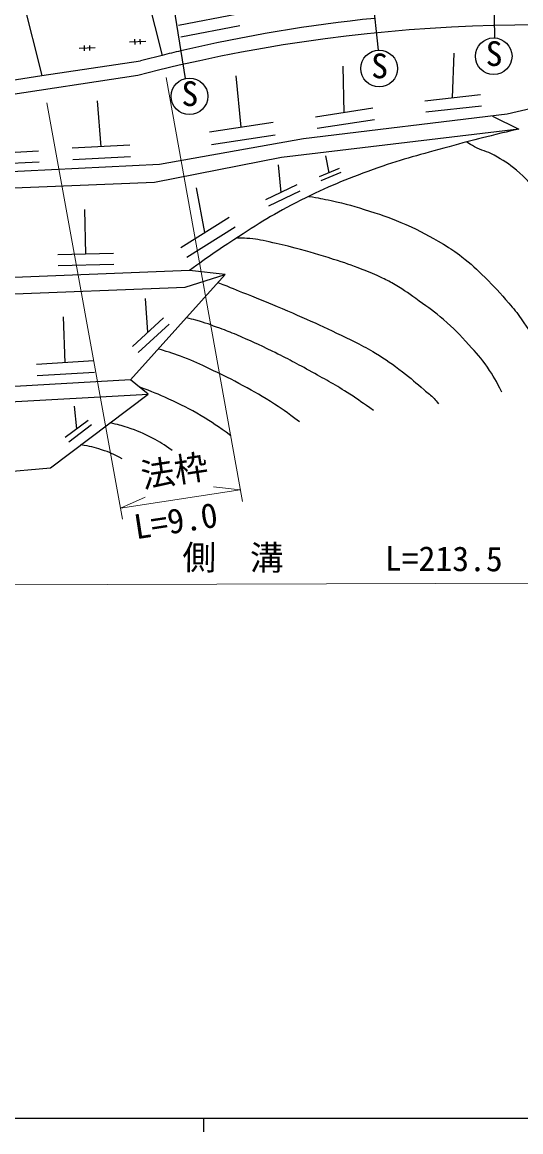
# Model space of a CAD drawing. Units: millimetres, scale not verified. Extents: x 40000 to 680000, y 20000 to 380000.
# Drawn here: x 354562 to 391496, y 204000 to 286227 of the extents above; entities that cross this region are included whole.
import ezdxf
from ezdxf.enums import TextEntityAlignment as Align

# ---------------------------------------------------------------- set-up
doc = ezdxf.new("R2010")
doc.units = ezdxf.units.MM
doc.header["$LTSCALE"] = 1000
for name, color, linetype, lineweight in [('M-BGD', 7, 'Continuous', 25), ('M-STR-HTXT', 7, 'Continuous', 13), ('M-STR-STRC', 7, 'Continuous', 25), ('M-TTL-BAND', 7, 'Continuous', 25)]:
    doc.layers.add(name, color=color, linetype=linetype, lineweight=lineweight)
doc.styles.add('ＭＳ ゴシック', font='')
doc.styles.get('ＭＳ ゴシック').set_extended_font_data('MS Gothic')

msp = doc.modelspace()

# ---------------------------------------------------------------- linework, layer by layer
at = {"layer": 'M-BGD'}
for p, q in [((363324, 290079), (364921, 283770)), ((354599, 287871), (356018, 282266)), ((370522, 286824), (366149, 285982)), ((370690, 285949), (366317, 285107)), ((359583, 284132), (359566, 284512)), ((362519, 284761), (363718, 284813)), ((362928, 284579), (362911, 284959)), ((363327, 284596), (363311, 284976)), ((358775, 284297), (359974, 284349)), ((359183, 284115), (359167, 284495)), ((386442, 280610), (386552, 283930)), ((356018, 282266), (363334, 283366)), ((378411, 279519), (378348, 282961)), ((348836, 281185), (356018, 282266)), ((363138, 282282), (349246, 280156)), ((370792, 278446), (370416, 282242)), ((402717, 282337), (390494, 279402)), ((360406, 276999), (360148, 280410)), ((388505, 280840), (384378, 280380)), ((380538, 279844), (376284, 279195)), ((388597, 280015), (384470, 279555)), ((373149, 278805), (368435, 278086)), ((380667, 278993), (376413, 278344)), ((389396, 279270), (391343, 278310)), ((391343, 278310), (373776, 276210)), ((362540, 277114), (358271, 276885)), ((373293, 277862), (368579, 277143)), ((355770, 276671), (351712, 276454)), ((377306, 275073), (377045, 276327)), ((364722, 275673), (350036, 274946)), ((355814, 275860), (351755, 275642)), ((362586, 276260), (358317, 276031)), ((373776, 276210), (364366, 274352)), ((373750, 273611), (373539, 275657)), ((378046, 275380), (376567, 274767)), ((378169, 275084), (376690, 274471)), ((364366, 274352), (349969, 273780)), ((368097, 270631), (367471, 273946)), ((374910, 274164), (372589, 273057)), ((375132, 273700), (372811, 272593)), ((359271, 269044), (359211, 272342)), ((369883, 271751), (366310, 269511)), ((370331, 271036), (366758, 268796)), ((361332, 269090), (357209, 268997)), ((361351, 268265), (357227, 268173)), ((366957, 267830), (346442, 266996)), ((362596, 259727), (369596, 267534)), ((366640, 266600), (369596, 267534)), ((369596, 267534), (366957, 267830)), ((346583, 265819), (366640, 266600)), ((363878, 263259), (363696, 265756)), ((357756, 260996), (357626, 264398)), ((365032, 264316), (362724, 262202)), ((365455, 263854), (363147, 261741)), ((359880, 261121), (355631, 260871)), ((359930, 260271), (355681, 260022)), ((362596, 259727), (340600, 258434)), ((363888, 258650), (362596, 259727)), ((341300, 257438), (363888, 258650)), ((356646, 253211), (363888, 258650)), ((358604, 256087), (358440, 257775)), ((359451, 256723), (357756, 255451)), ((359706, 256384), (358011, 255112)), ((351477, 252754), (356646, 253211))]:
    msp.add_line(p, q, dxfattribs=at)
msp.add_lwpolyline([(390494, 279402), (375404, 277583), (364722, 275673)], dxfattribs=at)
for centre, radius, start, end in [((394926, 205366), 90258, 60.26371, 96.89477), ((392332, 172862), 114245, 95.85477, 103.16582), ((392436, 169386), 116636, 79.89357, 104.54777), ((392332, 172862), 114245, 103.88236, 104.70381), ((392332, 172862), 114245, 103.16582, 103.88236)]:
    msp.add_arc(centre, radius, start, end, dxfattribs=at)
for points, knots in [([(391343, 278310), (388665, 277665), (387949, 277494), (385795, 276892), (383734, 276316), (382561, 276041), (380550, 275310), (378415, 274533), (377233, 274045), (375200, 273031), (373190, 272028), (372132, 271331), (370251, 270102), (368943, 269248), (368504, 268949), (366957, 267830)], [0, 0, 0, 0, 1, 1, 1, 2, 2, 2, 3, 3, 3, 4, 4, 4, 5, 5, 5, 5]), ([(398534, 260964), (398161, 262696), (398040, 263221), (397583, 264626), (397085, 266154), (396743, 266996), (396036, 268440), (395559, 269413), (395255, 269943), (394672, 270857), (393970, 271957), (393607, 272601), (392778, 273609), (392210, 274299), (391857, 274664), (391182, 275251), (390589, 275766), (390197, 275986), (389516, 276376), (388981, 276683), (388602, 276692), (388063, 276992), (387826, 277123), (387738, 277170), (387468, 277350)], [0, 0, 0, 0, 1, 1, 1, 2, 2, 2, 3, 3, 3, 4, 4, 4, 5, 5, 5, 6, 6, 6, 7, 7, 7, 8, 8, 8, 8]), ([(375785, 273320), (376576, 273194), (376798, 273148), (377443, 273012), (378572, 272772), (379191, 272576), (380293, 272232), (381359, 271899), (381949, 271683), (382973, 271239), (384103, 270750), (384701, 270392), (385761, 269767), (386315, 269441), (386615, 269236), (387126, 268846), (387844, 268297), (388206, 267938), (388852, 267307), (389574, 266603), (389948, 266178), (390609, 265416), (390992, 264974), (391193, 264715), (391533, 264239), (392090, 263459), (392371, 262998), (392846, 262165), (393373, 261242), (393525, 260900), (394064, 259732)], [0, 0, 0, 0, 1, 1, 1, 2, 2, 2, 3, 3, 3, 4, 4, 4, 5, 5, 5, 6, 6, 6, 7, 7, 7, 8, 8, 8, 9, 9, 9, 10, 10, 10, 10]), ([(390097, 258799), (389645, 259689), (389500, 259974), (389020, 260665), (388542, 261355), (388219, 261703), (387653, 262323), (386952, 263089), (386557, 263522), (385771, 264201), (385104, 264778), (384686, 265048), (383971, 265565), (383291, 266057), (382907, 266331), (382188, 266762), (381832, 266975), (381629, 267091), (381254, 267270), (380677, 267546), (380342, 267676), (379747, 267910), (378931, 268232), (378463, 268384), (377629, 268652), (376525, 269007), (375902, 269194), (374781, 269490), (374032, 269688), (373609, 269787), (372851, 269946), (372208, 270081), (371846, 270166), (371191, 270208), (370925, 270225), (370830, 270233), (370509, 270232)], [0, 0, 0, 0, 1, 1, 1, 2, 2, 2, 3, 3, 3, 4, 4, 4, 5, 5, 5, 6, 6, 6, 7, 7, 7, 8, 8, 8, 9, 9, 9, 10, 10, 10, 11, 11, 11, 12, 12, 12, 12]), ([(369061, 266938), (370092, 266529), (370353, 266425), (371179, 266092), (372209, 265676), (372791, 265454), (373812, 265015), (375977, 264084), (377176, 263527), (379292, 262490), (379867, 262208), (380180, 262032), (380729, 261704), (381548, 261216), (381975, 260889), (382734, 260310), (383381, 259817), (383724, 259515), (384341, 258984), (384632, 258734), (384819, 258619), (385077, 258335), (385210, 258189), (385259, 258134), (385401, 257946)], [0, 0, 0, 0, 1, 1, 1, 2, 2, 2, 3, 3, 3, 4, 4, 4, 5, 5, 5, 6, 6, 6, 7, 7, 7, 8, 8, 8, 8]), ([(380585, 257444), (379760, 258044), (379524, 258203), (378825, 258661), (377768, 259353), (377141, 259685), (376037, 260300), (374899, 260934), (374249, 261265), (373082, 261844), (372068, 262347), (371491, 262610), (370449, 263052), (369968, 263257), (369697, 263368), (369205, 263543), (368517, 263787), (368140, 263956), (367434, 264141), (367153, 264215), (367055, 264243), (366710, 264315)], [0, 0, 0, 0, 1, 1, 1, 2, 2, 2, 3, 3, 3, 4, 4, 4, 5, 5, 5, 6, 6, 6, 7, 7, 7, 7]), ([(375104, 256615), (374105, 257359), (373817, 257572), (372950, 258122), (372060, 258688), (371535, 258965), (370605, 259463), (369772, 259908), (369294, 260138), (368439, 260540), (367704, 260885), (367294, 261085), (366536, 261377), (365809, 261657), (365549, 261737), (364644, 262011)], [0, 0, 0, 0, 1, 1, 1, 2, 2, 2, 3, 3, 3, 4, 4, 4, 5, 5, 5, 5]), ([(370007, 255586), (369001, 256315), (368702, 256531), (367817, 257058), (366911, 257596), (366382, 257864), (365424, 258302), (364581, 258687), (364280, 258805), (363228, 259200)], [0, 0, 0, 0, 1, 1, 1, 2, 2, 2, 3, 3, 3, 3]), ([(365663, 254497), (365006, 254953), (364796, 255091), (364203, 255406), (363517, 255771), (363113, 255948), (362372, 256184), (361868, 256344), (361680, 256396), (361062, 256527)], [0, 0, 0, 0, 1, 1, 1, 2, 2, 2, 3, 3, 3, 3]), ([(361978, 253875), (361289, 254224), (361066, 254340), (360446, 254545), (359861, 254738), (359628, 254783), (358911, 254912)], [0, 0, 0, 0, 1, 1, 1, 2, 2, 2, 2])]:
    msp.add_open_spline(points, degree=3, knots=knots, dxfattribs=at)
at = {"layer": 'M-STR-HTXT'}
for p, q in [((365218, 282117), (370870, 250720)), ((356384, 280249), (361989, 249395)), ((370715, 251583), (368727, 251802)), ((361839, 250223), (370715, 251583)), ((361839, 250223), (363670, 251027)), ((314790, 244414), (437316, 244809))]:
    msp.add_line(p, q, dxfattribs=at)
at = {"layer": 'M-STR-STRC'}
for p, q in [((389403, 294502), (389555, 285058)), ((379944, 293439), (380928, 284149)), ((365255, 290568), (366644, 282056))]:
    msp.add_line(p, q, dxfattribs=at)
for centre in [(389487, 283701), (381006, 282793), (366952, 280733)]:
    msp.add_circle(centre, 1358, dxfattribs=at)
at = {"layer": 'M-TTL-BAND'}
for p, q in [((40000, 205000), (579000, 205000)), ((368000, 205000), (368000, 204000))]:
    msp.add_line(p, q, dxfattribs=at)

# ---------------------------------------------------------------- texts
at = {"layer": 'M-STR-HTXT', "style": 'ＭＳ ゴシック'}
msp.add_text('法枠', height=1833, rotation=8.711, dxfattribs=at).set_placement((366052, 251533), align=Align.BOTTOM_CENTER)
for s, rotation, p in [('L=9.0', 8.711, (363076, 247362)), ('側\u3000溝\u3000\u3000\u3000L=213.5', 359.7, (366421, 245106))]:
    msp.add_text(s, height=1833, rotation=rotation, dxfattribs=at).set_placement(p, align=Align.BOTTOM_LEFT)
at = {"layer": 'M-STR-STRC', "style": 'ＭＳ ゴシック'}
for p in [(388894, 282431), (380413, 281522), (366360, 279463)]:
    msp.add_text('S', height=1833, dxfattribs=at).set_placement(p, align=Align.BOTTOM_LEFT)

doc.saveas('drawing.dxf')
